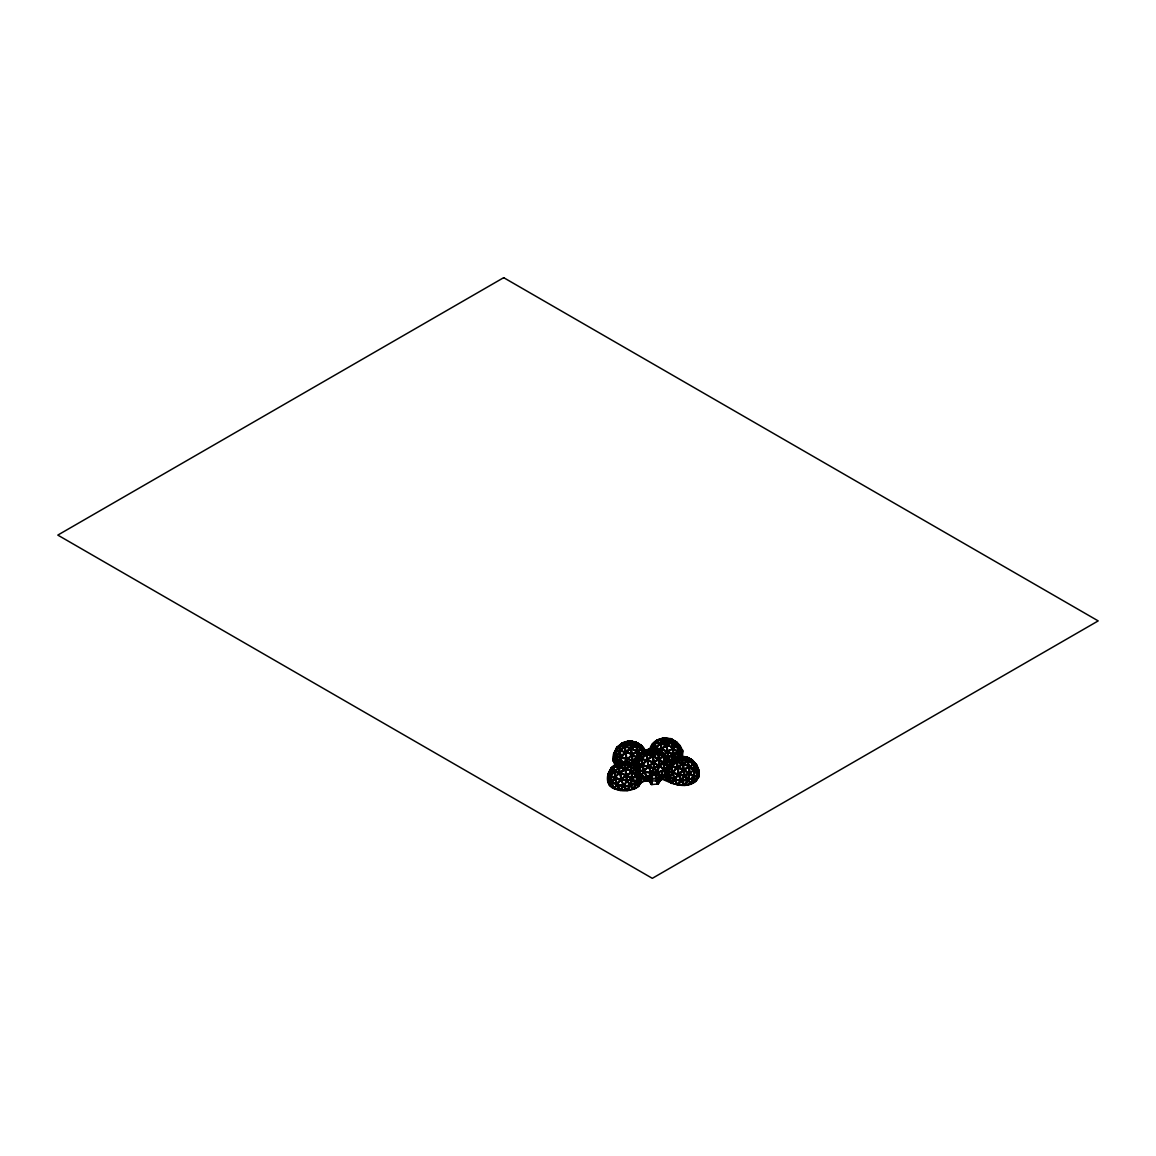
<?xml version="1.0" encoding="UTF-8"?>
<svg xmlns="http://www.w3.org/2000/svg" width="1156" height="1156" viewBox="0 0 1156 1156"><rect width="100%" height="100%" fill="white"/><g stroke="black" fill="none" stroke-linecap="round" stroke-linejoin="round"><path stroke-width="1.5" d="M608.042 775.271L607.969 780.835L608.186 775.286M645.019 751.241L644.354 748.9L639.369 744.262L625.454 752.281L615.238 765.012L613.388 761.11C617.333 744.594 611.452 771.89 613.778 754.81M635.193 765.185C634.225 746.429 664.165 743.221 667.937 761.327M641.016 753.279L638.329 755.345L637.245 759.261C637.722 767.367 642.1 774.534 641.045 782.67L638.574 786.456C630.179 792.337 617.449 792.452 609.602 785.545L607.753 781.629C604.747 767.468 622.853 755.591 634.167 765.026M682.098 756.299L682.416 752.701M682.3 757.151C686.202 737.485 654.18 730.26 649.542 750.027L651.233 748.235M613.923 771.283C613.403 760.691 616.48 774.896 610.556 771.644L613.764 767.064L611.192 768.307L607.955 781.716C611.206 791.759 608.273 773.335 608.099 781.687L609.501 784.649M659.137 780.401L662.576 779.346C672.835 783.826 685.609 789.505 696.1 781.196L698.585 777.41C702.154 763.711 686.072 751.328 673.775 758.394C665.365 777.208 642.259 776.167 629.832 762.411L616.249 763.654L614.298 766.572C613.605 774.881 615.7 783.436 620.122 790.516L626.899 781.023L639.571 773.711L638.849 770.344M614.645 766.948C610.729 777.063 625.006 763.813 614.732 767.035M623.604 762.787L631.985 754.579L641.71 748.958L644.354 748.9C639.485 741.718 629.63 739.045 621.885 743.135L619.934 746.053L619.732 750.967L622.072 762.324M620.194 750.403L620.281 746.415L624.226 746.776L620.107 750.316M639.051 754.94L643.025 751.371L641.493 753.669C641.002 761.934 642.808 770.517 647.418 777.482L644.889 780.965L641.045 782.67L638.733 769.434L647.114 760.012L661.015 751.978L666.015 756.631L668.977 776.977L671.535 783.45C676.766 774.953 684.554 768.35 693.6 764.232L696.259 764.174L698.629 770.33L698.195 772.569L697.212 767.179M641.855 758.134L641.927 754.145C654.036 752.079 633.213 763.755 645.872 754.507M655.12 747.498L654.946 743.279L652.374 744.536L651.652 747.715L655.12 747.498L651.536 747.629L654.946 743.279M653.718 749.912L651.695 751.559C643.502 749.001 655.409 752.31 655.293 747.715L655.495 742.773L657.432 739.883L671.101 738.8L679.742 745.548L682.069 751.154M655.828 743.163C651.926 753.279 666.188 740.028 655.914 743.265M671.419 765.966L671.463 762.151L668.182 766.312L671.419 765.966L668.284 766.399M672.228 761.746L672.156 765.575L676.101 762.18L672.228 761.746L676.014 762.093M620.974 790.155L626.306 790.198L623.691 786.514L620.974 790.155L626.306 790.299M678.514 784.895L681.231 781.254L683.832 785.04L678.514 784.895L683.846 784.938M636.551 782.048L637.043 776.529L639.716 779.549L636.551 782.048L639.716 779.549M663.833 769.246L664.454 763.74L666.998 766.746L663.963 769.246M674.049 754.911L677.243 758.076L673.948 754.911L677.734 752.787L677.272 758.249L673.934 758.567L672.402 760.85M677.907 758.163C674.786 748.423 684.28 755.128 678.875 757.368M694.135 771.197C691.028 786.86 698.744 763.755 690.204 773.407L693.528 776.716L690.204 773.407M623.676 761.934L629.052 762.353M629.326 741.242L634.687 741.834L632.679 741.877L624.934 746.487L619.732 750.967L613.952 758.177L615.238 765.012M634.557 742.022L631.436 742.297M650.886 748.958L656.449 749.565L643.531 750.851L638.517 755.374L637.765 758.177M670.234 738.771L664.888 737.933M686.577 757.296L683.312 757.729L687.358 757.151L696.259 764.174L698.585 777.41C698.802 769.13 695.565 760.171 687.387 757.469L685.349 757.368M667.388 761.226L671.087 761.37M623.821 761.732C631.552 758.813 616.09 754.362 622.347 761.862M623.055 761.934C633.56 762.021 615.425 764.708 623.041 761.79L627.029 762.555L622.896 761.602L618.908 763.596M681.231 756.457L687.387 757.469M614.992 764.159L613.576 761.183C614.501 753.64 614.559 770.026 616.813 761.645L614.313 759.015L615.425 764.145M614.154 758.928L613.576 761.183M682.286 751.805C681.708 760.316 679.266 741.285 682.141 751.833L681.823 754.926L682.474 751.906L680.624 747.773L676.795 742.123L672.821 740.664L671.708 739.045M698.759 771.225L698.383 776.586L698.816 770.431L696.967 766.298M658.27 772.266L661.651 778.624L658.255 783.941L651.464 784.563L650.611 781.47L647.505 778.06L649.86 781.181L645.626 780.632M608.576 773.696L611.033 768.148L616.249 763.654M644.571 750.475L641.349 745.562L635.554 742.08L621.885 743.135L616.668 747.614L613.619 753.9L613.388 761.11L613.619 753.9L616.827 747.788L619.515 746.632L616.293 751.198M616.553 749.796L616.87 747.643L619.356 745.548L616.668 747.614L613.952 758.177L617.073 761.703L621.191 763.437M638.632 755.46L638.213 757.527L637.852 751.906L638.155 757.007L640.569 753.495L637.852 751.964M653.256 745.331L654.802 742.831L652.114 746.545L652.418 744.392L657.417 740.086L659.512 740.172L657.417 740.086M625.078 765.229L629.269 766.226L625.743 768.263L625.107 765.128M630.743 744.594L634.919 745.591L630.743 744.594L631.378 747.73L634.919 745.591M652.287 752.368L656.709 753.307L652.981 755.547L652.287 752.368L652.981 755.547M666.29 741.343L670.48 742.34L666.29 741.343L666.94 744.478L670.48 742.34M682.618 759.969L686.823 760.85L682.618 759.969L683.283 763.003L686.823 760.85M630.887 744.045C632.549 739.349 637.736 749.001 632.78 742.6L630.887 744.045L635.063 745.028M627.173 763.003L629.413 765.691L627.173 763.003L625.223 764.694L629.442 765.561M652.446 751.776L654.469 750.128L656.839 752.816M684.684 757.874L686.967 760.301M638.531 785.618L639.774 780.387L636.71 782.771L638.531 785.618L636.71 782.771M666.015 756.631L663.356 756.689C651.348 762.353 639.673 772.41 638.574 786.456C633.271 776.586 620.873 770.806 609.963 772.063L607.998 774.433L609.602 785.545C615.556 774.766 626.075 766.153 638.228 763.524L654.195 768.22L662.576 779.346L665.856 773.436L667.489 766.804C661.608 758.611 651.478 754.276 641.594 753.755L638.329 755.345M638.907 785.603L640.005 780.358L640.641 782.684L638.762 785.574L640.785 782.728L640.149 780.401M696.057 780.358L697.184 775.098L694.25 777.497L695.926 780.314M677.763 757.671L680.436 756.342L691.274 759.521L693.6 764.232L698.816 770.431L696.1 781.196C690.811 771.327 678.399 765.547 667.489 766.804M697.675 775.141L696.288 780.314L698.166 777.424L697.53 775.098L698.166 777.424M638.733 769.434L636.075 769.491C627.029 773.61 619.226 780.213 613.995 788.71L611.437 782.236L608.316 778.696C606.597 774.332 612.304 767.989 608.417 777.93M614.443 757.483L615.556 752.412L616.307 755.648L614.313 757.455L616.307 755.648M630.295 784.346C632.332 769.462 632.13 792.438 627.52 781.124L631.494 779.274L627.578 781.153M630.93 784.548L632.231 779.317L635.641 782.655L630.93 784.548L635.554 782.612L632.231 779.317M635.699 765.128L637.115 758.741L633.156 760.59L635.93 763.813M631.017 784.577L632.303 779.346M646.97 750.764L642.23 753.437L643.69 751.024L650.106 749.03L643.531 750.851L637.245 759.261L635.843 765.156L635.439 761.761L637.144 759.926L635.439 761.761M636.103 765.214L637.216 760.142L637.953 763.379M657.576 771.543L658.775 766.471L654.802 768.321L657.533 771.514M659.512 766.515C652.446 776.413 669.454 770.012 659.585 766.544M665.813 772.728L666.983 767.454L663.949 769.954L665.683 772.685M671.405 760.402C673.327 746.241 673.312 768.162 668.818 757.368L672.59 755.605L668.862 757.397M672.272 760.706L673.515 755.677M687.806 778.956L688.99 774.144L685.161 775.878L687.806 778.956L685.161 775.878M688.629 779.216C686.592 768.22 699.048 779.534 688.543 779.187L689.857 774.202M623.778 784.938C631.985 779.924 615.845 776.933 623.792 784.91M653.501 768.48L649.123 767.382L651.074 772.136L653.516 768.437M632.274 742.557L635.222 742.297M672.026 740.577L670.841 738.857L667.706 739.291M687.155 757.527L688.369 759.102M640.366 779.534C632.881 787.207 620.497 787.236 611.437 782.236L609.963 772.063L611.033 768.148L620.382 763.09C631.349 764.997 639.716 771.471 644.889 780.965L657.417 780.921L658.255 783.941M619.399 746.53L619.558 750.75L616.191 751.111L616.87 747.643M619.052 766.775L619.804 763.697L615.209 766.312L618.995 766.659M624.731 746.299C630.121 738.164 613.605 748.857 624.673 746.184M620.382 763.09C617.853 772.483 621.22 783.176 627.144 790.704C632.722 783.782 633.3 774.159 630.295 766.009L627.173 762.469C619.659 767.165 609.848 772.829 607.753 781.629L608.836 777.786L607.998 774.433L616.235 763.899L614.414 765.677M644.326 752.123C640.366 745.634 632.448 745.056 626.017 742.571C623.864 748.943 625.786 756.067 628.055 762.18M620.714 763.596L619.963 766.558L623.734 764.838L620.714 763.596L623.705 764.708M625.598 746.025L626.335 743.062C636.089 744.175 617.925 748.221 629.341 744.189M638.517 755.374L637.621 758.596M646.377 754.03L647.172 750.808L642.375 753.539L646.32 753.9M698.571 776.529C693.773 765.128 678.586 761.024 666.853 760.908C662.85 753.813 654.614 752.758 647.663 750.287C645.25 757.801 648.01 766.052 650.987 773.032L647.418 777.482L641.291 775.69M640.901 775.821L640.092 778.812L641.045 775.806L639.6 774.318L641.045 775.806M647.952 750.721C643.372 757.44 656.391 750.331 647.981 750.851M676.491 757.946C670.148 751.386 660.307 746.993 651.146 748.279L652.23 744.363L657.432 739.883L660.09 739.826L654.932 742.325L651.998 746.458M661.073 739.84C662.244 746.227 649.744 742.398 661.131 739.956M678.832 757.931L681.404 755.822L680.754 749.926C676.751 742.831 668.515 741.776 661.579 739.32L660.495 743.236L661.998 754.117M661.145 742.773L661.897 739.811C671.723 740.866 653.183 744.898 664.917 741.054M676.592 761.515L677.344 758.437L672.749 761.053L676.592 761.515L677.344 758.437M680.436 756.342L677.835 757.917C675.48 767.309 678.745 777.93 684.67 785.444C690.248 778.523 690.826 768.899 687.834 760.749L684.713 757.209L673.775 758.394L669.873 761.761M677.503 761.298L678.24 758.336L681.231 759.449L677.459 761.168M682.199 752.05C681.578 760.995 679.164 746.126 682.199 752.05L681.549 755.749M697.762 773.523L698.441 770.561L697.14 769.058L698.441 770.561M697.892 774.274L698.715 771.298M635.511 742.224C645.481 746.444 627.737 741.386 635.554 742.08M632.881 764.405L629.919 762.613L627.029 762.555M655.105 749.825C657.027 748.38 665.321 755.302 661.507 752.397M668.948 738.987L671.101 738.8M633.575 788.363C637.679 773.769 634.861 796.253 631.118 785.271L635.583 783.407M634.196 788.479C641.725 774.231 628.04 795.314 638.011 786.412L636.205 783.522M693.123 778.147C686.043 792.12 699.799 771.457 688.644 780.011L691.187 783.161M691.837 783.277L693.745 778.263L695.536 781.153L691.721 783.219L695.536 781.153M635.887 745.23L638.545 744.161L635.887 745.23L633.589 742.427L638.545 744.161M630.266 765.749C639.21 765.113 621.234 759.969 630.323 765.619M660.249 752.036C651.117 745.678 656.044 755.692 660.307 751.906M671.506 741.849C680.335 741.646 662.648 735.939 671.506 741.849L674.107 740.909M660.943 775.532L662.952 770.517L658.328 772.454L660.871 775.474M638.213 756.038L635.28 761.631L635.497 764.477M649.672 750.1L651.941 745.085M635.612 746.256C642.606 755.07 624.89 747.744 635.655 746.169M626.176 768.913L630.063 766.601L631.219 771.197L626.176 768.913L630.063 766.601M631.219 771.197L626.22 768.827M657.302 753.9C664.584 763.09 646.132 755.446 657.345 753.799M667.489 745.129L671.217 742.918L672.33 747.325L667.532 745.042M683.832 763.654L687.56 761.443L688.716 765.749L683.875 763.567M636.595 751.284L631.581 748.943L632.303 753.9M626.639 774.491C638.661 772.598 620.31 764.448 626.668 774.419M667.865 750.605C679.41 748.785 661.796 740.982 667.908 750.533M617.723 785.126L620.165 789.664L617.723 785.126L622.882 786.109M675.292 779.78L680.451 780.762L675.292 779.78L677.691 784.404L680.451 780.762M647.447 776.774C657.157 771.717 637.693 769.043 647.476 776.702M637.288 743.9L636.132 742.398L640.612 744.999M631.667 764.434L630.497 762.931L633.445 764.781M660.423 749.666L658.848 751.732L657.793 750.027M692.256 760.373L687.95 757.599L692.603 760.316M615.281 764.188L616.813 761.645M615.743 765.012L617.246 762.425M609.79 784.678L611.177 782.178C606.452 772.699 609.226 791.007 611.177 782.178M610.224 785.473C611.249 776.948 617.246 794.577 610.108 785.531L611.625 782.959M662.72 778.624L665.09 774.043L661.405 776.182L662.619 778.537M666.607 779.65L663.313 779.014L665.697 774.795L666.607 779.65L665.697 774.795M668.573 776.948L667.185 779.447L668.703 776.919L666.217 774.274L667.33 779.419M667.633 780.271L669.151 777.699C677.748 790.357 660.09 773.812 670.971 782.67M639.124 744.291L641.233 745.374L645.062 751.024M662.272 752.903L657.62 750.201M674.699 741.039L676.881 742.297M676.26 741.791L671.593 739.089M629.644 785.632L627.13 789.851L629.644 785.632L624.5 786.094L629.659 785.704M632.924 789.057L630.425 785.892L627.881 790.054L632.867 788.97M684.67 784.592L687.17 780.372C674.483 776.312 690.782 791.484 682.04 780.835L687.17 780.372M687.95 780.632C677.821 790.083 699.741 780.517 685.407 784.794L688.008 780.719L690.45 783.797M659.845 775.69L656.449 781.008L657.273 784.028L660.668 778.725L659.744 775.951M659.917 775.994L656.232 781.023M656.984 781.254L657.576 783.407L656.854 781.21L659.888 776.702L660.351 778.812M661.333 778.725L658.284 783.233L661.333 778.725L657.952 773.046L660.842 776.254C665.119 768.957 665.553 759.261 661.015 751.978L657.114 749.623M619.616 751.906L617.116 755.533C624.616 761.92 616.914 743.554 620.223 756.645M611.495 776.066C614.327 765.344 617.622 782.121 611.596 776.095M638.387 762.83L640.915 759.217L637.65 759.593L638.517 762.888L637.65 759.593M638.228 763.524C641.219 756.299 648.718 753.885 654.455 749.666L657.2 749.782M638.777 763.263C641.464 752.498 644.976 769.289 638.878 763.292M660.712 776.326C670.22 771.659 674.454 761.024 684.713 757.209M672.156 771.861L669.107 770.763C673.226 759.275 672.2 780.733 671.491 767.309M630.222 763.191C636.176 759.767 622.896 757.455 628.763 762.83M630.136 764.102L632.534 760.489L637.765 758.061L641.031 753.307L644.904 751.429M630.945 763.625L632.534 761.125L635.28 764.362L631.826 764.636M626.913 781.644C617.824 788.016 636.407 786.34 626.928 781.702M650.987 773.032L654.195 768.22L666.853 760.908M651.782 772.569L654.195 768.841C664.599 775.127 642.028 771.919 656.911 772.035M666.492 759.651L668.096 757.238L680.754 749.926L679.916 745.649L671.015 738.641L668.255 738.626L655.293 747.715M666.579 760.359L668.096 757.975L670.697 761.009M697.169 768.263L684.439 775.763L677.662 785.256C673.876 778.046 668.544 766.226 673.37 759.03M684.453 776.5L682.141 780.04L687.054 779.592L684.468 776.543L687.04 779.534M651.478 775.474L649.08 779.072L651.478 775.474L650.886 773.321M660.668 778.725L657.764 774.91L651.941 775.43L649.036 779.78L652.432 784.476L649.065 777.93M657.706 778.624L656.709 778.624L659.411 775.951L657.822 773.855M620.512 745.577L622.044 743.294C631.378 740.36 615.888 749.391 622.044 743.294M614.963 766.038L619.558 763.422L616.495 763.972L615.035 766.168L616.437 763.841L622.896 761.602M656.059 742.325C657.172 741.169 655.365 741.039 664.093 737.817L674.931 741.01L677.257 745.707L677.792 758.148L680.696 755.764M642.071 776.254L646.782 777.511L642.071 776.254L644.802 780.257L646.782 777.511M644.802 780.257L642.129 776.153M617.261 748.496L618.922 746.097L617.391 748.597M615.772 751.154L613.894 753.871L614.53 756.371M610.151 771.673L608.403 774.433M635.28 761.631L637.765 758.061L635.93 745.49L632.809 741.95L628.532 741.068L624.63 742.932M637.606 758.813L635.511 761.587L636.32 764.044M649.571 749.955L651.666 747.195M614.024 787.857C621.697 783.493 605.961 779.202 614.125 787.8M614.717 788.537L617.015 785.285L619.457 789.823L614.717 788.537L619.385 789.909M671.549 782.598L673.876 779.361L669.613 777.67L671.549 782.598L669.613 777.67M671.65 782.54L673.876 779.361M674.54 780.025L672.257 783.277L676.983 784.563L674.483 780.112M638.112 751.819L640.756 753.394M645.612 780.762L647.505 778.06M639.384 769.983L641.305 774.968L643.704 771.803L639.297 770.04L643.704 771.803M641.927 775.546C644.138 765.98 651.55 783.103 641.999 775.459M636.595 745.779L639.282 744.739L641.045 748.308L636.681 745.663M639.282 744.739L640.959 748.409M633.575 765.315C641.855 773.566 624.89 765.214 633.661 765.2M674.757 741.603C682.618 749.493 666.347 741.502 674.829 741.487M691.187 759.94L692.95 763.769L691.187 759.94L688.398 761.024L693.036 763.654M620.165 789.664L622.925 786.022M617.073 761.703L615.599 751.53L619.934 746.039L626.017 742.571M610.036 772.02L614.298 766.558C624.197 767.078 634.312 771.413 640.207 779.606M614.096 767.382L610.556 771.644M637.837 758.842L641.219 758.481L641.262 754.507L637.837 758.842L641.045 754.261M651.146 748.279L655.495 742.773L661.579 739.32M651.854 747.946L655.279 743.597L652.49 744.623M667.995 766.226L671.419 761.891M617.304 760.85L620.122 757.469L616.928 756.356L617.304 760.85L616.928 756.356M621.653 762.05L620.613 758.018L617.709 761.558L622.029 763.379M611.293 776.89L614.486 777.988L611.784 781.369L611.394 776.875M612.174 782.063L614.963 778.667C623.229 790.415 603.894 777.367 616.321 783.811M638.95 768.581L641.782 765.185L638.574 764.087L638.95 768.581L638.574 764.087M642.274 765.749L639.369 769.275C649.961 777.974 637.751 756.125 643.69 771.095M651.131 783.941L647.75 777.453L650.929 773.711L647.88 777.497C647.548 782.048 652.331 775.373 650.799 773.653M668.876 771.702L671.925 772.757L669.353 775.979L668.977 771.702M669.7 776.803L672.503 773.407L673.948 778.523L669.7 776.803L673.847 778.552M626.653 759.853L627.997 763.133M617.709 784.288C621.003 773.032 627.939 791.181 617.738 784.245L623.041 785.3M648.314 767.57C657.172 776.066 637.65 772.8 648.357 767.526M680.508 779.924C673.688 766.63 687.256 786.268 675.393 778.942M615.657 751.472L613.619 753.9L614.457 757.267M608.157 774.563L609.703 772.699M624.442 762.454L626.697 759.81M620.367 779.823L617.116 783.595C608.721 772.468 629.254 783.623 615.671 778.479M644.369 770.908L647.765 766.977L642.866 765.59L644.369 770.908L642.866 765.59M675.35 778.985L678.586 775.199M659.18 751.761L660.871 749.796L661.521 753.134L660.871 749.796M636.45 746.314L640.886 748.857L636.45 746.314L637.606 750.62L640.886 748.857M637.606 750.62L636.523 746.227M630.743 766.746L631.956 771.24L630.743 766.746L635.294 769.491M672.012 743.062L676.448 745.606L672.012 743.062L673.168 747.368L676.376 745.692L673.168 747.368M662.576 756.689L658.024 753.943L659.31 758.35M689.482 765.98C699.409 765.113 682.445 756.385 689.554 765.893M624.789 752.585C616.365 746.155 620.339 764.044 624.702 752.542M621.408 757.035C626.046 745.331 630.208 764.636 621.466 757.064M639.817 744.84L643.603 748.351M619.154 773.118L615.353 777.034L614.559 772.035L619.154 773.118L614.559 772.035M642.649 764.232C652.418 751.935 639.543 773.075 641.84 759.232L646.435 760.316M643.068 764.766C647.707 753.062 651.868 772.367 643.126 764.781M660.336 749.334L658.443 751.299L660.336 749.334L655.828 748.308M675.306 741.516L679.193 745.389M679.352 745.085L677.185 745.432L675.422 741.863M672.937 771.659C682.3 759.853 669.945 780.141 672.171 766.862L676.563 767.902M673.428 772.28C677.878 761.053 681.867 779.563 673.486 772.295M691.75 759.926C696.765 770.098 694.221 761.428 695.724 763.856M693.123 760.923L696.923 766.515M621.885 743.135L619.37 745.577L623.879 743.294L621.856 743.337M671.361 760.937L673.775 758.394M663.385 756.356L665.48 756.313L663.385 756.356L661.535 752.643L665.365 756.414M691.678 760.287L693.629 763.899M608.793 778.754L610.917 776.948L611.293 781.442L608.793 778.754L611.163 781.442M668.789 776.052L666.391 773.508L668.284 771.789L668.645 776.066M641.031 753.307L631.06 748.293L624.934 746.487L619.934 746.039L617.261 747.181L621.364 743.799M624.601 747.21L620.497 750.75L625.078 751.862L624.673 747.282L625.078 751.862M614.862 771.269L618.98 767.743L614.934 771.355L619.443 772.381L618.98 767.743M652.822 743.929L656.926 740.404M648.718 766.023L652.837 762.483L647.663 760.662L648.704 765.995M662.33 755.807L673.023 747.932L677.257 745.707L679.916 745.649M663.371 755.562L667.142 752.31L667.547 756.602L664.758 755.908M669.31 762.483L673.269 759.073M697.241 774.289L694.077 776.774L694.583 771.269L697.126 774.289M697.747 774.347C689.496 782.742 673.283 782.757 665.856 773.436C660.307 763.798 648.155 757.975 637.245 759.261M631.942 742.224C616.986 749.045 639.47 735.028 630.034 743.929M624.399 764.448C631.884 760.807 614.587 763.394 624.385 764.318M665.581 740.678L667.503 739.103M681.924 759.189C689.424 755.547 672.113 758.134 681.924 759.058M684.713 757.744L682.763 759.434L686.939 760.431M641.392 746.14L644.398 750.316M676.91 742.788L680.031 747.166M639.427 774.303L637.332 775.907L639.904 778.797L639.427 774.303L639.904 778.797M664.425 762.31C670.682 761.024 658.313 753.293 666.275 760.793L664.31 762.368L663.732 757.541M678.24 751.284L680.234 749.738C674.035 739.204 680.624 760.229 677.691 746.689M666.709 761.515L664.613 763.105L667.055 766.009L666.579 761.529M678.586 752.137C691.216 744.435 672.214 763.856 680.595 750.62M693.369 761.226L696.374 765.677M696.952 769.043L697.314 773.552L694.857 770.647L696.952 769.043L697.617 773.552M619.038 746.184L616.827 747.788M613.822 766.182L611.264 768.176L613.215 766.703M630.237 748.438C616.668 756.356 639.557 746.863 625.41 747.022L625.844 751.675M620.18 772.121C631.783 761.818 616.495 780.069 619.775 767.541L624.616 768.971M620.685 772.699L625.107 769.549C631.306 779.433 612.897 772.295 625.107 769.549M661.434 748.235C675.234 744.406 651.319 742.224 665.668 745.215M662.012 748.9L666.246 745.88C672.185 755.359 654.527 748.51 666.246 745.88M651.897 756.168L647.505 759.405L647.071 754.752L651.926 756.255L647.071 754.752M679.627 745.634L680.292 747.224M666.015 758.235L663.009 753.77L666.275 758.293L665.842 756.53L666.651 758.957M677.806 766.833L682.011 763.726L677.387 762.368L677.777 766.746M682.589 764.391C669.035 768.364 693.094 771.254 678.355 767.411L682.604 764.448L683.297 769.202M696.057 764.058L696.591 765.662M617.709 762.396L620.584 763.509M632.26 753.958L636.624 751.227M672.604 748.77L668.399 751.371L672.821 753.972L672.546 748.813M658.747 759.637L654.383 762.353C663.486 773.422 656.969 749.493 658.934 765.084M688.947 767.295L684.742 769.896C693.484 780.517 687.228 757.57 689.106 772.526M641.898 752.831L641.436 749.652L641.811 752.888M642.288 749.391L644.21 749.348L642.288 749.391L644.817 752.426M632.404 771.905L636.566 775.055L635.843 770.098L632.404 771.905L636.465 775.112L635.843 770.098M636.465 769.925C640.569 767.887 640.149 778.335 636.58 769.853M676.896 746.458C682.791 756.602 667.85 747.079 676.997 746.4M659.686 759.102C665.264 751.732 665.928 769.723 659.787 759.044M663.862 757.05L665.885 757.007L666.405 760.33L665.885 757.007M689.944 766.645L693.383 764.838L694.005 769.853L690.031 766.587L694.005 769.853M696.013 764.622C700.507 772.8 689.93 762.555 696.129 764.55M628.532 741.068L625.902 742.499M628.676 741.256L626.783 742.542L628.676 741.256L639.369 744.262L641.71 748.958L642.389 753.683M664.093 737.817L658.241 739.84L663.443 738.063M664.209 737.99L662.244 739.32L664.209 737.99L668.24 738.785L671.491 742.239L673.312 754.81L671.679 761.443L668.096 757.238L665.712 740.852M650.192 748.799L644.239 750.851L650.192 748.799L661.015 751.978M661.189 778.104L657.778 772.41L659.411 765.778L657.576 753.206L654.455 749.666L650.308 748.958L648.328 750.143M636.291 775.69L632.361 777.945C627.448 763.914 643.473 782.915 632.13 772.526M673.601 754.059L677.373 751.906L673.384 748.857L673.601 754.059L673.384 748.857M673.948 754.911L677.633 752.787M659.657 765.142L659.512 759.694L659.657 765.142L663.573 762.888L659.512 759.694L663.573 762.888M665.35 773.393C657.287 782.15 663.92 764.376 665.249 773.335M660.336 778.104L657.475 772.714M693.817 770.431L689.901 772.67C684.843 758.668 700.984 777.699 689.756 767.237M615.267 766.428L619.804 763.697M641.594 753.784L647.663 750.287M682.054 759.376L684.439 775.763L691.245 784.014L693.889 777.511L694.525 770.517L693.6 764.232L687.834 760.749L677.922 757.83L669.266 762.57M672.806 761.168L677.402 758.553M647.721 778.06L650.626 781.543M648.357 779.852L647.23 776.846M649.21 779.838L648.285 777.049M648.935 779.187L651.984 783.927L651.522 781.687M641.436 749.652L638.141 751.4L640.829 753.38M631.956 771.24L635.366 769.405M659.238 758.437L662.648 756.602M624.673 743.077L627.881 741.328L622.679 743.091M619.934 746.053L616.668 747.614L615.946 750.389M652.23 744.363L655.495 742.773C665.379 743.308 675.509 747.629 681.404 755.822L682.474 751.906L680.696 749.782L680.089 746.689M613.879 767.15L611.307 768.408L610.339 771.399M638.473 755.504L641.161 754.348M671.275 760.85C684.8 755.576 667.633 759.868 675.783 758.567M638.69 769.621L640.944 775.04M631.234 778.537L627.217 780.387L626.841 775.893L631.19 778.537M684.814 775.026L688.629 773.263L684.41 770.749L684.843 775.026M661.579 743.265L665.336 741.43C670.336 749.391 654.021 739.407 666 744.464M647.519 754.145L651.478 752.339C656.724 760.691 639.6 750.201 652.172 755.518M647.533 754.247L651.478 752.339M624.818 768.335L624.139 765.214L620.367 766.934L624.804 768.234M677.907 761.674L681.679 759.954L682.358 763.076L677.922 761.775L681.679 759.954M642.028 749.998L643.834 751.978L642.028 749.998L642.461 753.018M680.234 749.738L677.575 746.747M635.67 783.479L631.118 785.271M693.21 778.219L688.644 780.011M696.533 764.853L698.47 769.78M666.29 757.483L667.431 760.706M674.931 741.01L666.622 745.042L658.718 751.689L662.894 753.091L666.391 758.206M691.274 759.521L677.358 767.555L667.142 780.286L665.856 773.436M617.044 763.639L622.188 762.035M659.368 779.924L661.983 779.26L659.44 780.04M637.881 764.058L634.5 765.012L638.184 768.437L637.823 764.073M666.159 773.61L667.128 779.563M631.321 742.455L635.468 741.892L639.369 744.262M657.663 740.172L660.929 739.724M666.882 739.204L671.015 738.641L672.633 740.707M615.599 751.53C623.416 750.071 631.277 754.001 637.765 758.061M615.989 751.862C623.272 748.019 614.573 760.142 616.105 751.92M667.951 767.179C675.017 763.639 666.521 775.04 668.067 767.237M694.857 770.647L697.444 773.537M626.769 742.398L631.913 742.08M662.229 739.161L667.59 738.829M667.503 738.973L662.59 739.565L665.581 740.534M652.36 775.112L657.2 774.665M655.596 778.523L652.432 778.725L655.596 778.523L655.582 774.087M650.51 779.288L651.478 779.202L648.762 776.919M651.897 775.662L651.897 781.716L648.617 777.67M676.52 758.206L674.483 758.394M617.001 763.495L619.052 763.596M641.175 776.572L641.002 781.846M645.958 754.593L641.927 754.145M672.749 761.053L676.535 761.399M650.322 749.117L653.689 749.652M660.64 748.611C649.224 750.446 664.194 737.803 660.567 748.524M646.724 759.579C635.309 761.414 650.293 748.77 646.666 759.506M676.91 767.049C665.957 768.812 680.32 756.689 676.852 766.977M663.775 756.168L668.096 757.238M635.222 763.639L632.534 760.489L616.567 755.793M684.439 775.763L668.471 771.066M627.173 762.469L633.734 764.781C638.358 772.121 637.664 781.788 633.705 789.273L626.899 781.023L610.946 776.326M667.46 766.992L666.044 772.685M624.645 769.058L619.775 767.541M693.138 760.634L688.976 759.232L687.358 757.151M638.459 744.435L641.233 745.374M631.465 754.03L626.321 752.166L630.743 749.016L631.465 753.972M626.017 752.932C638.285 752.021 623.301 764.911 626.032 752.961M681.274 759.579L678.24 758.336M629.37 744.305L626.335 743.062M661.983 779.26L660.827 776.861M657.75 780.878L658.414 783.291M648.617 776.962L649.21 779.115M676.636 758.813L673.442 755.648M608.345 773.812L610.744 768.856L610.325 770.922M691.042 759.564L693.224 760.807M654.484 742.846L652.418 744.392M637.462 751.183L640.048 753.221M662.879 753.38L665.712 756.616M615.671 764.26L611.726 767.656M654.224 768.899L656.94 772.092M670.841 738.857L672.07 740.432M635.468 741.892L637.072 743.958M629.832 762.411L631.436 764.492M661.651 778.624L658.255 774.159L651.464 774.78L648.068 779.867L651.464 784.563M649.455 779.086L651.392 781.759M624.5 786.094L627.13 789.851M643.516 751.068L641.609 752.932M666.723 758.755L667.951 761.501M637.65 763.798L634.384 764.867M622.072 762.079L620.295 763.162M679.829 756.732L674.584 758.365M650.626 771.76L651.478 779.202M651.897 781.716L651.825 775.373M672.084 742.976L673.24 747.282M651.811 751.833L654.195 768.22M630.15 744.103L632.534 760.489M624.515 764.636L626.899 781.023M697.068 767.208L698.051 772.598M642.144 749.941L642.577 752.975M620.194 751.516L620.917 756.472M622.824 762.021L619.804 763.538M661.044 743.843L661.463 748.322M656.709 774.289L656.738 778.711M656.232 773.465L656.319 781.312M652.432 774.375L652.446 778.812M641.652 777.005L641.479 781.976L644.21 780.762L641.652 777.005M636.595 776.456L636.002 781.976L632.664 778.667L636.595 776.456M663.891 763.668L663.284 769.173L659.946 765.864L663.891 763.668M666.448 740.794C668.428 735.982 674.728 745.663 666.448 740.794M610.065 772.974C605.773 782.121 612.825 776.846 610.065 772.974M615.339 752.166C614.168 762.917 612.203 754.319 615.339 752.166M667.59 767.844C663.501 776.572 670.205 771.514 667.59 767.844M679.482 774.982L681.332 779.549L683.658 776.023L679.482 775.026M685.392 757.628C695.58 758.567 687.401 763.408 685.392 757.628M653.227 756.66L658.27 758.943L653.92 761.688L653.227 756.66M683.557 764.304L688.398 766.5L684.222 769.116L683.557 764.304M613.504 771.962L611.105 775.633L610.368 772.396L613.504 771.962M658.226 753.365L660.943 752.397L662.793 756.111L658.226 753.365M671.029 761.66L667.807 765.734L667.33 761.37L671.029 761.66M677.893 774.563L674.642 778.335L673.269 773.191L677.893 774.563M619.63 773.667C608.591 778.147 626.408 783.32 619.63 773.667M639.962 745.028C647.476 749.738 640.814 750.793 639.962 745.028M634.254 765.445C634.615 771.153 642.548 770.618 634.153 765.547M616.538 756.414L614.414 758.235L616.928 760.908L616.538 756.414M631.638 755.432L627.679 758.842L632.057 759.94L631.638 755.432M625.526 775.271L621.437 778.826L620.382 773.465L625.54 775.286M626.003 775.965L622.044 779.375L626.422 780.459L626.003 775.965M666.593 751.516L662.663 754.926L661.651 749.782L666.593 751.516M653.285 763.162L649.325 766.572L653.704 767.656L653.285 763.162M682.936 770.026L679.005 773.451L677.994 768.292L682.95 770.055M683.485 770.835L679.714 774.087L683.89 775.112L683.485 770.835M639.109 773.537C635.54 780.098 634.731 763.307 639.109 773.537M696.649 768.278L694.684 769.853L693.99 765.084L696.649 768.278M652.403 756.747C640.135 759.665 658.689 766.471 652.403 756.804M637.101 751.92L632.722 754.622L637.332 757.325L637.101 751.92M631.465 772.439L627.087 775.156L631.638 777.887L631.465 772.439M677.85 746.14L679.771 746.097L680.378 749.175L677.85 746.14M680.566 756.501C672.705 759.535 691.404 756.992 680.566 756.501M503.684 277.671L57.8 535.098L652.316 878.329L1098.2 620.902L503.684 277.671M636.855 758.004L632.852 759.868L632.433 755.374L636.855 758.004M672.286 754.752L668.457 756.515L668.096 752.224L672.286 754.752M658.515 765.734L654.513 767.584L654.123 763.09L658.515 765.734M629.774 744.681C619.255 745.707 634.673 751.284 629.789 744.782M654.701 748.192L651.55 748.611L654.701 748.192"/></g></svg>
